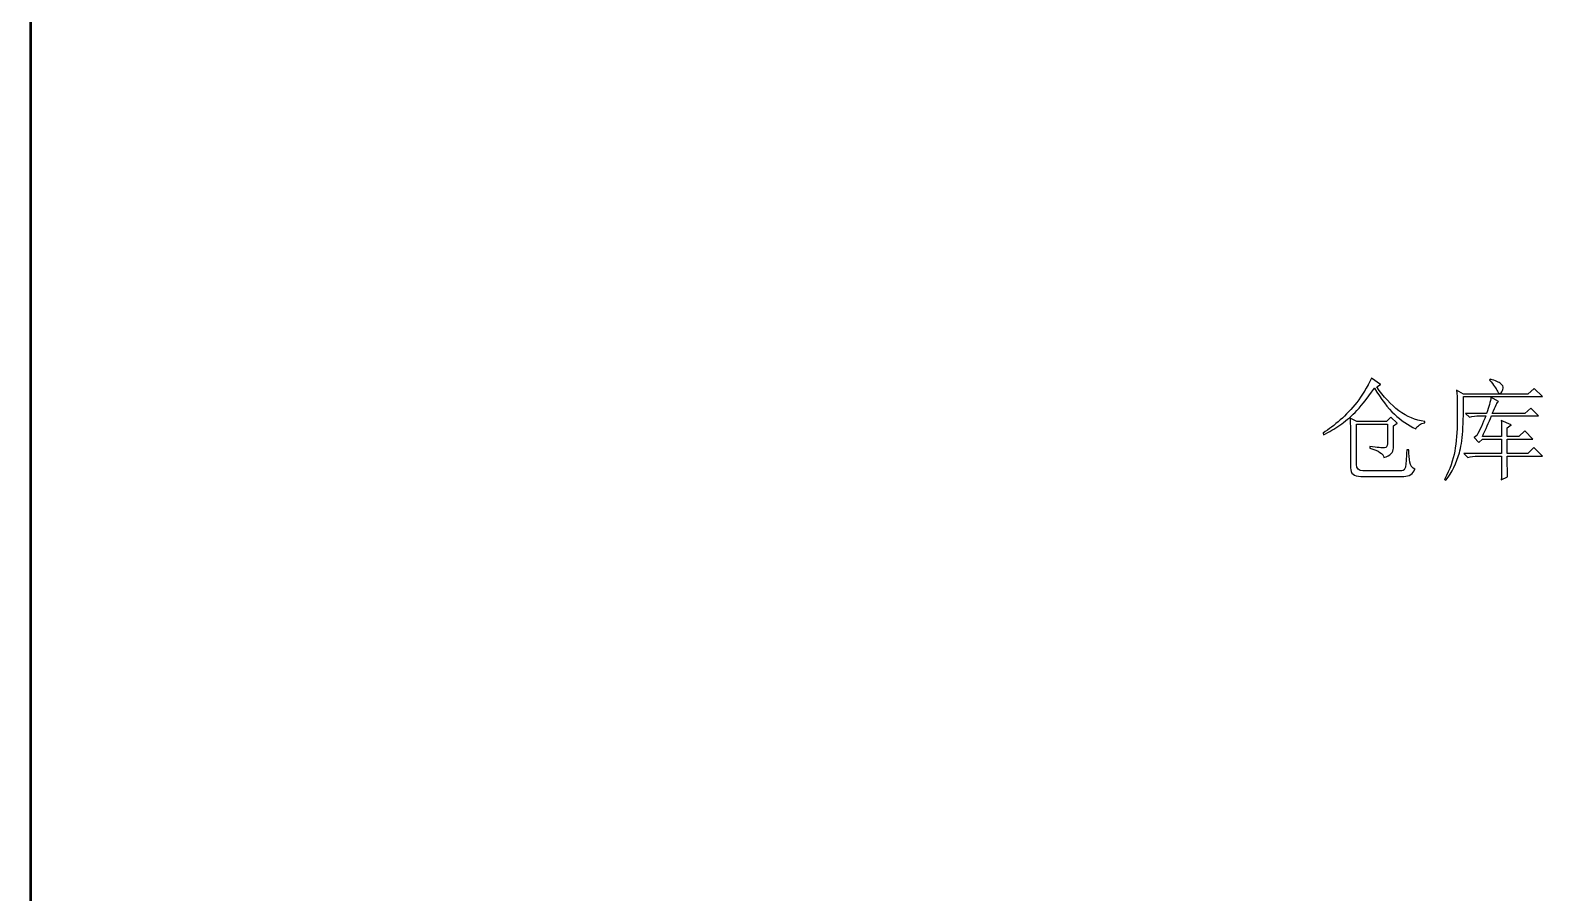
# Model space of a CAD drawing. Header units: millimetres. Extents: x -1478 to 887, y -2742 to 2769.
# Drawn here: x -1478 to -305, y -2075 to -1409 of the extents above; entities that cross this region are included whole.
import ezdxf

# ---------------------------------------------------------------- set-up
doc = ezdxf.new("R2010")
doc.units = ezdxf.units.MM
doc.header["$MEASUREMENT"] = 0
doc.layers.add('layer 1', color=7, linetype='Continuous')

msp = doc.modelspace()

# ---------------------------------------------------------------- linework, layer by layer
at = {"layer": 'layer 1', "color": 254, "lineweight": 50}
msp.add_lwpolyline([(-1477.9262, -2741.7131), (886.7568, -2741.7131), (886.7568, 2769.2023), (-1477.9262, 2769.2023), (-1477.9262, -2741.7131)], close=True, dxfattribs=at)
at = {"layer": 'layer 1', "color": 9, "lineweight": 20}
msp.add_open_spline([(886.7568, -2350.939), (886.7568, -2350.939), (-1477.9272, -2350.939), (-1477.9272, -2350.939), (-1477.9272, -2350.939), (-1477.9272, -2350.939), (-1477.9252, -647.5649), (-1477.9252, -647.5649), (-1477.9252, -647.5649), (-1477.9252, -647.5649), (-696.3782, -647.5649), (-696.3782, -647.5649), (-696.3782, -647.5649), (-696.3782, -647.5649), (-696.6877, -1018.2993), (-696.6877, -1018.2993), (-696.6877, -1018.2993), (-696.6877, -1018.2993), (886.7568, -1018.2993), (886.7568, -1018.2993), (886.7568, -1018.2993), (886.7568, -1018.2993), (886.7568, -2350.939), (886.7568, -2350.939)], degree=3, knots=[0, 0, 0, 0, 0.166666667, 0.166666667, 0.166666667, 0.166666667, 0.333333333, 0.333333333, 0.333333333, 0.333333333, 0.5, 0.5, 0.5, 0.5, 0.666666667, 0.666666667, 0.666666667, 0.666666667, 0.833333333, 0.833333333, 0.833333333, 0.833333333, 1, 1, 1, 1], dxfattribs=at)
at = {"layer": 'layer 1', "color": 250}
for points, knots in [([(-441.0824, -1677.8445), (-441.0824, -1677.8445), (-434.1121, -1682.8213), (-434.1121, -1682.8213), (-434.1121, -1682.8213), (-434.1121, -1682.8213), (-437.0953, -1684.4755), (-437.0953, -1684.4755), (-437.0953, -1684.4755), (-431.7934, -1692.2092), (-426.0531, -1698.3878), (-419.8746, -1703.0252), (-419.8746, -1703.0252), (-413.6819, -1707.6768), (-407.051, -1710.4338), (-399.9817, -1711.3104), (-399.9817, -1711.3104), (-399.9817, -1711.3104), (-399.9817, -1712.3142), (-399.9817, -1712.3142), (-399.9817, -1712.3142), (-403.078, -1712.9787), (-405.3968, -1714.5198), (-406.952, -1716.9516), (-406.952, -1716.9516), (-412.6922, -1714.2936), (-418.1638, -1710.5469), (-423.3527, -1705.6832), (-423.3527, -1705.6832), (-428.5415, -1700.8196), (-433.6738, -1694.0897), (-438.7637, -1685.4652), (-438.7637, -1685.4652), (-444.9422, -1694.3017), (-449.9755, -1700.6075), (-453.8353, -1704.3542), (-453.8353, -1704.3542), (-457.6951, -1708.1151), (-461.6256, -1711.3669), (-465.5986, -1714.1381), (-465.5986, -1714.1381), (-469.5715, -1716.8951), (-473.7706, -1719.3835), (-478.196, -1721.5891), (-478.196, -1721.5891), (-478.196, -1721.5891), (-478.5212, -1720.2601), (-478.5212, -1720.2601), (-478.5212, -1720.2601), (-474.11, -1717.3899), (-469.6846, -1714.025), (-465.2734, -1710.151), (-465.2734, -1710.151), (-460.848, -1706.2912), (-456.5923, -1701.7669), (-452.5063, -1696.5639), (-452.5063, -1696.5639), (-448.4203, -1691.3751), (-444.617, -1685.14), (-441.0824, -1677.8445)], [0, 0, 0, 0, 0.066666667, 0.066666667, 0.066666667, 0.066666667, 0.133333333, 0.133333333, 0.133333333, 0.133333333, 0.2, 0.2, 0.2, 0.2, 0.266666667, 0.266666667, 0.266666667, 0.266666667, 0.333333333, 0.333333333, 0.333333333, 0.333333333, 0.4, 0.4, 0.4, 0.4, 0.466666667, 0.466666667, 0.466666667, 0.466666667, 0.533333333, 0.533333333, 0.533333333, 0.533333333, 0.6, 0.6, 0.6, 0.6, 0.666666667, 0.666666667, 0.666666667, 0.666666667, 0.733333333, 0.733333333, 0.733333333, 0.733333333, 0.8, 0.8, 0.8, 0.8, 0.866666667, 0.866666667, 0.866666667, 0.866666667, 0.933333333, 0.933333333, 0.933333333, 0.933333333, 1, 1, 1, 1]), ([(-384.5425, -1756.0446), (-380.5695, -1748.325), (-377.9681, -1741.0295), (-376.7521, -1734.1865), (-376.7521, -1734.1865), (-375.5362, -1727.3293), (-374.8859, -1719.3269), (-374.7727, -1710.151), (-374.7727, -1710.151), (-374.6596, -1700.9893), (-374.8293, -1693.312), (-375.2676, -1687.1194), (-375.2676, -1687.1194), (-375.2676, -1687.1194), (-369.9657, -1690.1026), (-369.9657, -1690.1026), (-369.9657, -1690.1026), (-369.9657, -1690.1026), (-320.2546, -1690.1026), (-320.2546, -1690.1026), (-320.2546, -1690.1026), (-320.2546, -1690.1026), (-315.292, -1685.8045), (-315.292, -1685.8045), (-315.292, -1685.8045), (-315.292, -1685.8045), (-308.9862, -1692.0961), (-308.9862, -1692.0961), (-308.9862, -1692.0961), (-308.9862, -1692.0961), (-369.9657, -1692.0961), (-369.9657, -1692.0961), (-369.9657, -1692.0961), (-369.7394, -1713.0777), (-370.7998, -1727.5555), (-373.1185, -1735.5014), (-373.1185, -1735.5014), (-375.4373, -1743.4614), (-378.9153, -1750.5306), (-383.5528, -1756.7092), (-383.5528, -1756.7092), (-383.5528, -1756.7092), (-384.5425, -1756.0446), (-384.5425, -1756.0446)], [0, 0, 0, 0, 0.090909091, 0.090909091, 0.090909091, 0.090909091, 0.181818182, 0.181818182, 0.181818182, 0.181818182, 0.272727273, 0.272727273, 0.272727273, 0.272727273, 0.363636364, 0.363636364, 0.363636364, 0.363636364, 0.454545455, 0.454545455, 0.454545455, 0.454545455, 0.545454545, 0.545454545, 0.545454545, 0.545454545, 0.636363636, 0.636363636, 0.636363636, 0.636363636, 0.727272727, 0.727272727, 0.727272727, 0.727272727, 0.818181818, 0.818181818, 0.818181818, 0.818181818, 0.909090909, 0.909090909, 0.909090909, 0.909090909, 1, 1, 1, 1]), ([(-349.4224, -1678.509), (-345.2232, -1679.838), (-342.4662, -1681.054), (-341.1372, -1682.1568), (-341.1372, -1682.1568), (-339.8082, -1683.2596), (-339.2002, -1684.4189), (-339.3133, -1685.6348), (-339.3133, -1685.6348), (-339.4265, -1686.8507), (-339.9779, -1688.0101), (-340.9676, -1689.1129), (-340.9676, -1689.1129), (-341.9572, -1690.2157), (-342.9045, -1689.7774), (-343.7811, -1687.7839), (-343.7811, -1687.7839), (-344.6718, -1685.8045), (-346.6512, -1683.0333), (-349.7476, -1679.4987), (-349.7476, -1679.4987), (-349.7476, -1679.4987), (-349.4224, -1678.509), (-349.4224, -1678.509)], [0, 0, 0, 0, 0.166666667, 0.166666667, 0.166666667, 0.166666667, 0.333333333, 0.333333333, 0.333333333, 0.333333333, 0.5, 0.5, 0.5, 0.5, 0.666666667, 0.666666667, 0.666666667, 0.666666667, 0.833333333, 0.833333333, 0.833333333, 0.833333333, 1, 1, 1, 1]), ([(-336.1605, -1738.1594), (-336.1605, -1745.4408), (-336.0473, -1750.7427), (-335.8353, -1754.0653), (-335.8353, -1754.0653), (-335.8353, -1754.0653), (-340.7979, -1756.384), (-340.7979, -1756.384), (-340.7979, -1756.384), (-340.5858, -1751.7465), (-340.4727, -1745.667), (-340.4727, -1738.1594), (-340.4727, -1738.1594), (-340.4727, -1738.1594), (-359.0224, -1738.1594), (-359.0224, -1738.1594), (-359.0224, -1738.1594), (-361.6805, -1738.1594), (-364.2254, -1738.4846), (-366.6572, -1739.1491), (-366.6572, -1739.1491), (-366.6572, -1739.1491), (-369.6263, -1736.1659), (-369.6263, -1736.1659), (-369.6263, -1736.1659), (-369.6263, -1736.1659), (-340.4727, -1736.1659), (-340.4727, -1736.1659), (-340.4727, -1736.1659), (-340.4727, -1736.1659), (-340.4727, -1724.8975), (-340.4727, -1724.8975), (-340.4727, -1724.8975), (-340.4727, -1724.8975), (-355.3888, -1724.8975), (-355.3888, -1724.8975), (-355.3888, -1724.8975), (-355.3888, -1724.8975), (-358.0327, -1727.5555), (-358.0327, -1727.5555), (-358.0327, -1727.5555), (-358.0327, -1727.5555), (-361.6805, -1723.5826), (-361.6805, -1723.5826), (-361.6805, -1723.5826), (-361.6805, -1723.5826), (-359.6869, -1722.2536), (-359.6869, -1722.2536), (-359.6869, -1722.2536), (-357.2551, -1717.8282), (-354.9364, -1712.7525), (-352.7308, -1707.0123), (-352.7308, -1707.0123), (-352.7308, -1707.0123), (-357.7076, -1707.0123), (-357.7076, -1707.0123), (-357.7076, -1707.0123), (-360.3515, -1707.0123), (-362.8964, -1707.3375), (-365.3282, -1708.002), (-365.3282, -1708.002), (-365.3282, -1708.002), (-368.3114, -1705.0187), (-368.3114, -1705.0187), (-368.3114, -1705.0187), (-368.3114, -1705.0187), (-352.0663, -1705.0187), (-352.0663, -1705.0187), (-352.0663, -1705.0187), (-350.299, -1699.943), (-349.1962, -1695.7439), (-348.7579, -1692.4213), (-348.7579, -1692.4213), (-348.7579, -1692.4213), (-342.7914, -1695.7439), (-342.7914, -1695.7439), (-342.7914, -1695.7439), (-343.6821, -1696.1822), (-345.3364, -1699.2785), (-347.7682, -1705.0187), (-347.7682, -1705.0187), (-347.7682, -1705.0187), (-322.5733, -1705.0187), (-322.5733, -1705.0187), (-322.5733, -1705.0187), (-322.5733, -1705.0187), (-317.9359, -1701.0458), (-317.9359, -1701.0458), (-317.9359, -1701.0458), (-317.9359, -1701.0458), (-311.9695, -1707.0123), (-311.9695, -1707.0123), (-311.9695, -1707.0123), (-311.9695, -1707.0123), (-348.4186, -1707.0123), (-348.4186, -1707.0123), (-348.4186, -1707.0123), (-350.4121, -1712.088), (-352.7308, -1717.3899), (-355.3888, -1722.9181), (-355.3888, -1722.9181), (-355.3888, -1722.9181), (-340.4727, -1722.9181), (-340.4727, -1722.9181), (-340.4727, -1722.9181), (-340.4727, -1717.3899), (-340.5858, -1713.3039), (-340.7979, -1710.66), (-340.7979, -1710.66), (-340.7979, -1710.66), (-333.1772, -1713.9684), (-333.1772, -1713.9684), (-333.1772, -1713.9684), (-333.1772, -1713.9684), (-336.1605, -1716.2871), (-336.1605, -1716.2871), (-336.1605, -1716.2871), (-336.1605, -1716.2871), (-336.1605, -1722.9181), (-336.1605, -1722.9181), (-336.1605, -1722.9181), (-336.1605, -1722.9181), (-327.2108, -1722.9181), (-327.2108, -1722.9181), (-327.2108, -1722.9181), (-327.2108, -1722.9181), (-322.5733, -1718.6059), (-322.5733, -1718.6059), (-322.5733, -1718.6059), (-322.5733, -1718.6059), (-316.2817, -1724.8975), (-316.2817, -1724.8975), (-316.2817, -1724.8975), (-316.2817, -1724.8975), (-336.1605, -1724.8975), (-336.1605, -1724.8975), (-336.1605, -1724.8975), (-336.1605, -1724.8975), (-336.1605, -1736.1659), (-336.1605, -1736.1659), (-336.1605, -1736.1659), (-336.1605, -1736.1659), (-320.2546, -1736.1659), (-320.2546, -1736.1659), (-320.2546, -1736.1659), (-320.2546, -1736.1659), (-315.6172, -1731.5285), (-315.6172, -1731.5285), (-315.6172, -1731.5285), (-315.6172, -1731.5285), (-308.9862, -1738.1594), (-308.9862, -1738.1594), (-308.9862, -1738.1594), (-308.9862, -1738.1594), (-336.1605, -1738.1594), (-336.1605, -1738.1594)], [0, 0, 0, 0, 0.025641026, 0.025641026, 0.025641026, 0.025641026, 0.051282051, 0.051282051, 0.051282051, 0.051282051, 0.076923077, 0.076923077, 0.076923077, 0.076923077, 0.102564103, 0.102564103, 0.102564103, 0.102564103, 0.128205128, 0.128205128, 0.128205128, 0.128205128, 0.153846154, 0.153846154, 0.153846154, 0.153846154, 0.179487179, 0.179487179, 0.179487179, 0.179487179, 0.205128205, 0.205128205, 0.205128205, 0.205128205, 0.230769231, 0.230769231, 0.230769231, 0.230769231, 0.256410256, 0.256410256, 0.256410256, 0.256410256, 0.282051282, 0.282051282, 0.282051282, 0.282051282, 0.307692308, 0.307692308, 0.307692308, 0.307692308, 0.333333333, 0.333333333, 0.333333333, 0.333333333, 0.358974359, 0.358974359, 0.358974359, 0.358974359, 0.384615385, 0.384615385, 0.384615385, 0.384615385, 0.41025641, 0.41025641, 0.41025641, 0.41025641, 0.435897436, 0.435897436, 0.435897436, 0.435897436, 0.461538462, 0.461538462, 0.461538462, 0.461538462, 0.487179487, 0.487179487, 0.487179487, 0.487179487, 0.512820513, 0.512820513, 0.512820513, 0.512820513, 0.538461538, 0.538461538, 0.538461538, 0.538461538, 0.564102564, 0.564102564, 0.564102564, 0.564102564, 0.58974359, 0.58974359, 0.58974359, 0.58974359, 0.615384615, 0.615384615, 0.615384615, 0.615384615, 0.641025641, 0.641025641, 0.641025641, 0.641025641, 0.666666667, 0.666666667, 0.666666667, 0.666666667, 0.692307692, 0.692307692, 0.692307692, 0.692307692, 0.717948718, 0.717948718, 0.717948718, 0.717948718, 0.743589744, 0.743589744, 0.743589744, 0.743589744, 0.769230769, 0.769230769, 0.769230769, 0.769230769, 0.794871795, 0.794871795, 0.794871795, 0.794871795, 0.820512821, 0.820512821, 0.820512821, 0.820512821, 0.846153846, 0.846153846, 0.846153846, 0.846153846, 0.871794872, 0.871794872, 0.871794872, 0.871794872, 0.897435897, 0.897435897, 0.897435897, 0.897435897, 0.923076923, 0.923076923, 0.923076923, 0.923076923, 0.948717949, 0.948717949, 0.948717949, 0.948717949, 0.974358974, 0.974358974, 0.974358974, 0.974358974, 1, 1, 1, 1]), ([(-442.3973, -1730.5388), (-436.4308, -1731.4153), (-432.6841, -1731.8112), (-431.1289, -1731.6981), (-431.1289, -1731.6981), (-429.5878, -1731.585), (-428.8101, -1730.5388), (-428.8101, -1728.5452), (-428.8101, -1728.5452), (-428.8101, -1728.5452), (-428.8101, -1713.3039), (-428.8101, -1713.3039), (-428.8101, -1713.3039), (-428.8101, -1713.3039), (-452.676, -1713.3039), (-452.676, -1713.3039), (-452.676, -1713.3039), (-452.676, -1713.3039), (-452.676, -1744.4511), (-452.676, -1744.4511), (-452.676, -1744.4511), (-452.676, -1747.7736), (-451.0218, -1749.4278), (-447.6992, -1749.4278), (-447.6992, -1749.4278), (-447.6992, -1749.4278), (-417.5559, -1749.4278), (-417.5559, -1749.4278), (-417.5559, -1749.4278), (-416.2269, -1749.2016), (-415.3361, -1748.2685), (-414.8978, -1746.6143), (-414.8978, -1746.6143), (-414.4596, -1744.9459), (-414.1202, -1740.4781), (-413.9082, -1733.1827), (-413.9082, -1733.1827), (-413.9082, -1733.1827), (-412.2539, -1733.1827), (-412.2539, -1733.1827), (-412.2539, -1733.1827), (-412.2539, -1736.9435), (-411.9712, -1740.1388), (-411.4198, -1742.7969), (-411.4198, -1742.7969), (-410.8684, -1745.4408), (-409.5959, -1747.2081), (-407.6024, -1748.0988), (-407.6024, -1748.0988), (-408.9314, -1751.8596), (-411.8015, -1753.7259), (-416.2269, -1753.7259), (-416.2269, -1753.7259), (-416.2269, -1753.7259), (-449.3676, -1753.7259), (-449.3676, -1753.7259), (-449.3676, -1753.7259), (-454.6695, -1753.7259), (-457.3134, -1751.5203), (-457.3134, -1747.1091), (-457.3134, -1747.1091), (-457.3134, -1747.1091), (-457.3134, -1724.8975), (-457.3134, -1724.8975), (-457.3134, -1724.8975), (-457.3134, -1719.5955), (-457.4265, -1714.1946), (-457.6386, -1708.6665), (-457.6386, -1708.6665), (-457.6386, -1708.6665), (-452.3366, -1711.3104), (-452.3366, -1711.3104), (-452.3366, -1711.3104), (-452.3366, -1711.3104), (-429.4747, -1711.3104), (-429.4747, -1711.3104), (-429.4747, -1711.3104), (-429.4747, -1711.3104), (-426.1662, -1708.002), (-426.1662, -1708.002), (-426.1662, -1708.002), (-426.1662, -1708.002), (-421.1895, -1712.6394), (-421.1895, -1712.6394), (-421.1895, -1712.6394), (-421.1895, -1712.6394), (-424.1727, -1714.6329), (-424.1727, -1714.6329), (-424.1727, -1714.6329), (-424.1727, -1714.6329), (-424.1727, -1731.8678), (-424.1727, -1731.8678), (-424.1727, -1731.8678), (-424.1727, -1735.1762), (-426.6045, -1737.608), (-431.4682, -1739.1491), (-431.4682, -1739.1491), (-431.9065, -1736.279), (-435.5542, -1733.8472), (-442.3973, -1731.8678), (-442.3973, -1731.8678), (-442.3973, -1731.8678), (-442.3973, -1730.5388), (-442.3973, -1730.5388)], [0, 0, 0, 0, 0.038461538, 0.038461538, 0.038461538, 0.038461538, 0.076923077, 0.076923077, 0.076923077, 0.076923077, 0.115384615, 0.115384615, 0.115384615, 0.115384615, 0.153846154, 0.153846154, 0.153846154, 0.153846154, 0.192307692, 0.192307692, 0.192307692, 0.192307692, 0.230769231, 0.230769231, 0.230769231, 0.230769231, 0.269230769, 0.269230769, 0.269230769, 0.269230769, 0.307692308, 0.307692308, 0.307692308, 0.307692308, 0.346153846, 0.346153846, 0.346153846, 0.346153846, 0.384615385, 0.384615385, 0.384615385, 0.384615385, 0.423076923, 0.423076923, 0.423076923, 0.423076923, 0.461538462, 0.461538462, 0.461538462, 0.461538462, 0.5, 0.5, 0.5, 0.5, 0.538461538, 0.538461538, 0.538461538, 0.538461538, 0.576923077, 0.576923077, 0.576923077, 0.576923077, 0.615384615, 0.615384615, 0.615384615, 0.615384615, 0.653846154, 0.653846154, 0.653846154, 0.653846154, 0.692307692, 0.692307692, 0.692307692, 0.692307692, 0.730769231, 0.730769231, 0.730769231, 0.730769231, 0.769230769, 0.769230769, 0.769230769, 0.769230769, 0.807692308, 0.807692308, 0.807692308, 0.807692308, 0.846153846, 0.846153846, 0.846153846, 0.846153846, 0.884615385, 0.884615385, 0.884615385, 0.884615385, 0.923076923, 0.923076923, 0.923076923, 0.923076923, 0.961538462, 0.961538462, 0.961538462, 0.961538462, 1, 1, 1, 1])]:
    msp.add_open_spline(points, degree=3, knots=knots, dxfattribs=at)
at = {"layer": 'layer 1', "color": 250, "lineweight": 20}
for points, knots in [([(-441.0824, -1677.8445), (-441.0824, -1677.8445), (-434.1121, -1682.8213), (-434.1121, -1682.8213), (-434.1121, -1682.8213), (-434.1121, -1682.8213), (-437.0953, -1684.4755), (-437.0953, -1684.4755), (-437.0953, -1684.4755), (-431.7934, -1692.2092), (-426.0531, -1698.3878), (-419.8746, -1703.0252), (-419.8746, -1703.0252), (-413.6819, -1707.6768), (-407.051, -1710.4338), (-399.9817, -1711.3104), (-399.9817, -1711.3104), (-399.9817, -1711.3104), (-399.9817, -1712.3142), (-399.9817, -1712.3142), (-399.9817, -1712.3142), (-403.078, -1712.9787), (-405.3968, -1714.5198), (-406.952, -1716.9516), (-406.952, -1716.9516), (-412.6922, -1714.2936), (-418.1638, -1710.5469), (-423.3527, -1705.6832), (-423.3527, -1705.6832), (-428.5415, -1700.8196), (-433.6738, -1694.0897), (-438.7637, -1685.4652), (-438.7637, -1685.4652), (-444.9422, -1694.3017), (-449.9755, -1700.6075), (-453.8353, -1704.3542), (-453.8353, -1704.3542), (-457.6951, -1708.1151), (-461.6256, -1711.3669), (-465.5986, -1714.1381), (-465.5986, -1714.1381), (-469.5715, -1716.8951), (-473.7706, -1719.3835), (-478.196, -1721.5891), (-478.196, -1721.5891), (-478.196, -1721.5891), (-478.5212, -1720.2601), (-478.5212, -1720.2601), (-478.5212, -1720.2601), (-474.11, -1717.3899), (-469.6846, -1714.025), (-465.2734, -1710.151), (-465.2734, -1710.151), (-460.848, -1706.2912), (-456.5923, -1701.7669), (-452.5063, -1696.5639), (-452.5063, -1696.5639), (-448.4203, -1691.3751), (-444.617, -1685.14), (-441.0824, -1677.8445)], [0, 0, 0, 0, 0.066666667, 0.066666667, 0.066666667, 0.066666667, 0.133333333, 0.133333333, 0.133333333, 0.133333333, 0.2, 0.2, 0.2, 0.2, 0.266666667, 0.266666667, 0.266666667, 0.266666667, 0.333333333, 0.333333333, 0.333333333, 0.333333333, 0.4, 0.4, 0.4, 0.4, 0.466666667, 0.466666667, 0.466666667, 0.466666667, 0.533333333, 0.533333333, 0.533333333, 0.533333333, 0.6, 0.6, 0.6, 0.6, 0.666666667, 0.666666667, 0.666666667, 0.666666667, 0.733333333, 0.733333333, 0.733333333, 0.733333333, 0.8, 0.8, 0.8, 0.8, 0.866666667, 0.866666667, 0.866666667, 0.866666667, 0.933333333, 0.933333333, 0.933333333, 0.933333333, 1, 1, 1, 1]), ([(-384.5425, -1756.0446), (-380.5695, -1748.325), (-377.9681, -1741.0295), (-376.7521, -1734.1865), (-376.7521, -1734.1865), (-375.5362, -1727.3293), (-374.8859, -1719.3269), (-374.7727, -1710.151), (-374.7727, -1710.151), (-374.6596, -1700.9893), (-374.8293, -1693.312), (-375.2676, -1687.1194), (-375.2676, -1687.1194), (-375.2676, -1687.1194), (-369.9657, -1690.1026), (-369.9657, -1690.1026), (-369.9657, -1690.1026), (-369.9657, -1690.1026), (-320.2546, -1690.1026), (-320.2546, -1690.1026), (-320.2546, -1690.1026), (-320.2546, -1690.1026), (-315.292, -1685.8045), (-315.292, -1685.8045), (-315.292, -1685.8045), (-315.292, -1685.8045), (-308.9862, -1692.0961), (-308.9862, -1692.0961), (-308.9862, -1692.0961), (-308.9862, -1692.0961), (-369.9657, -1692.0961), (-369.9657, -1692.0961), (-369.9657, -1692.0961), (-369.7394, -1713.0777), (-370.7998, -1727.5555), (-373.1185, -1735.5014), (-373.1185, -1735.5014), (-375.4373, -1743.4614), (-378.9153, -1750.5306), (-383.5528, -1756.7092), (-383.5528, -1756.7092), (-383.5528, -1756.7092), (-384.5425, -1756.0446), (-384.5425, -1756.0446)], [0, 0, 0, 0, 0.090909091, 0.090909091, 0.090909091, 0.090909091, 0.181818182, 0.181818182, 0.181818182, 0.181818182, 0.272727273, 0.272727273, 0.272727273, 0.272727273, 0.363636364, 0.363636364, 0.363636364, 0.363636364, 0.454545455, 0.454545455, 0.454545455, 0.454545455, 0.545454545, 0.545454545, 0.545454545, 0.545454545, 0.636363636, 0.636363636, 0.636363636, 0.636363636, 0.727272727, 0.727272727, 0.727272727, 0.727272727, 0.818181818, 0.818181818, 0.818181818, 0.818181818, 0.909090909, 0.909090909, 0.909090909, 0.909090909, 1, 1, 1, 1]), ([(-349.4224, -1678.509), (-345.2232, -1679.838), (-342.4662, -1681.054), (-341.1372, -1682.1568), (-341.1372, -1682.1568), (-339.8082, -1683.2596), (-339.2002, -1684.4189), (-339.3133, -1685.6348), (-339.3133, -1685.6348), (-339.4265, -1686.8507), (-339.9779, -1688.0101), (-340.9676, -1689.1129), (-340.9676, -1689.1129), (-341.9572, -1690.2157), (-342.9045, -1689.7774), (-343.7811, -1687.7839), (-343.7811, -1687.7839), (-344.6718, -1685.8045), (-346.6512, -1683.0333), (-349.7476, -1679.4987), (-349.7476, -1679.4987), (-349.7476, -1679.4987), (-349.4224, -1678.509), (-349.4224, -1678.509)], [0, 0, 0, 0, 0.166666667, 0.166666667, 0.166666667, 0.166666667, 0.333333333, 0.333333333, 0.333333333, 0.333333333, 0.5, 0.5, 0.5, 0.5, 0.666666667, 0.666666667, 0.666666667, 0.666666667, 0.833333333, 0.833333333, 0.833333333, 0.833333333, 1, 1, 1, 1]), ([(-336.1605, -1738.1594), (-336.1605, -1745.4408), (-336.0473, -1750.7427), (-335.8353, -1754.0653), (-335.8353, -1754.0653), (-335.8353, -1754.0653), (-340.7979, -1756.384), (-340.7979, -1756.384), (-340.7979, -1756.384), (-340.5858, -1751.7465), (-340.4727, -1745.667), (-340.4727, -1738.1594), (-340.4727, -1738.1594), (-340.4727, -1738.1594), (-359.0224, -1738.1594), (-359.0224, -1738.1594), (-359.0224, -1738.1594), (-361.6805, -1738.1594), (-364.2254, -1738.4846), (-366.6572, -1739.1491), (-366.6572, -1739.1491), (-366.6572, -1739.1491), (-369.6263, -1736.1659), (-369.6263, -1736.1659), (-369.6263, -1736.1659), (-369.6263, -1736.1659), (-340.4727, -1736.1659), (-340.4727, -1736.1659), (-340.4727, -1736.1659), (-340.4727, -1736.1659), (-340.4727, -1724.8975), (-340.4727, -1724.8975), (-340.4727, -1724.8975), (-340.4727, -1724.8975), (-355.3888, -1724.8975), (-355.3888, -1724.8975), (-355.3888, -1724.8975), (-355.3888, -1724.8975), (-358.0327, -1727.5555), (-358.0327, -1727.5555), (-358.0327, -1727.5555), (-358.0327, -1727.5555), (-361.6805, -1723.5826), (-361.6805, -1723.5826), (-361.6805, -1723.5826), (-361.6805, -1723.5826), (-359.6869, -1722.2536), (-359.6869, -1722.2536), (-359.6869, -1722.2536), (-357.2551, -1717.8282), (-354.9364, -1712.7525), (-352.7308, -1707.0123), (-352.7308, -1707.0123), (-352.7308, -1707.0123), (-357.7076, -1707.0123), (-357.7076, -1707.0123), (-357.7076, -1707.0123), (-360.3515, -1707.0123), (-362.8964, -1707.3375), (-365.3282, -1708.002), (-365.3282, -1708.002), (-365.3282, -1708.002), (-368.3114, -1705.0187), (-368.3114, -1705.0187), (-368.3114, -1705.0187), (-368.3114, -1705.0187), (-352.0663, -1705.0187), (-352.0663, -1705.0187), (-352.0663, -1705.0187), (-350.299, -1699.943), (-349.1962, -1695.7439), (-348.7579, -1692.4213), (-348.7579, -1692.4213), (-348.7579, -1692.4213), (-342.7914, -1695.7439), (-342.7914, -1695.7439), (-342.7914, -1695.7439), (-343.6821, -1696.1822), (-345.3364, -1699.2785), (-347.7682, -1705.0187), (-347.7682, -1705.0187), (-347.7682, -1705.0187), (-322.5733, -1705.0187), (-322.5733, -1705.0187), (-322.5733, -1705.0187), (-322.5733, -1705.0187), (-317.9359, -1701.0458), (-317.9359, -1701.0458), (-317.9359, -1701.0458), (-317.9359, -1701.0458), (-311.9695, -1707.0123), (-311.9695, -1707.0123), (-311.9695, -1707.0123), (-311.9695, -1707.0123), (-348.4186, -1707.0123), (-348.4186, -1707.0123), (-348.4186, -1707.0123), (-350.4121, -1712.088), (-352.7308, -1717.3899), (-355.3888, -1722.9181), (-355.3888, -1722.9181), (-355.3888, -1722.9181), (-340.4727, -1722.9181), (-340.4727, -1722.9181), (-340.4727, -1722.9181), (-340.4727, -1717.3899), (-340.5858, -1713.3039), (-340.7979, -1710.66), (-340.7979, -1710.66), (-340.7979, -1710.66), (-333.1772, -1713.9684), (-333.1772, -1713.9684), (-333.1772, -1713.9684), (-333.1772, -1713.9684), (-336.1605, -1716.2871), (-336.1605, -1716.2871), (-336.1605, -1716.2871), (-336.1605, -1716.2871), (-336.1605, -1722.9181), (-336.1605, -1722.9181), (-336.1605, -1722.9181), (-336.1605, -1722.9181), (-327.2108, -1722.9181), (-327.2108, -1722.9181), (-327.2108, -1722.9181), (-327.2108, -1722.9181), (-322.5733, -1718.6059), (-322.5733, -1718.6059), (-322.5733, -1718.6059), (-322.5733, -1718.6059), (-316.2817, -1724.8975), (-316.2817, -1724.8975), (-316.2817, -1724.8975), (-316.2817, -1724.8975), (-336.1605, -1724.8975), (-336.1605, -1724.8975), (-336.1605, -1724.8975), (-336.1605, -1724.8975), (-336.1605, -1736.1659), (-336.1605, -1736.1659), (-336.1605, -1736.1659), (-336.1605, -1736.1659), (-320.2546, -1736.1659), (-320.2546, -1736.1659), (-320.2546, -1736.1659), (-320.2546, -1736.1659), (-315.6172, -1731.5285), (-315.6172, -1731.5285), (-315.6172, -1731.5285), (-315.6172, -1731.5285), (-308.9862, -1738.1594), (-308.9862, -1738.1594), (-308.9862, -1738.1594), (-308.9862, -1738.1594), (-336.1605, -1738.1594), (-336.1605, -1738.1594)], [0, 0, 0, 0, 0.025641026, 0.025641026, 0.025641026, 0.025641026, 0.051282051, 0.051282051, 0.051282051, 0.051282051, 0.076923077, 0.076923077, 0.076923077, 0.076923077, 0.102564103, 0.102564103, 0.102564103, 0.102564103, 0.128205128, 0.128205128, 0.128205128, 0.128205128, 0.153846154, 0.153846154, 0.153846154, 0.153846154, 0.179487179, 0.179487179, 0.179487179, 0.179487179, 0.205128205, 0.205128205, 0.205128205, 0.205128205, 0.230769231, 0.230769231, 0.230769231, 0.230769231, 0.256410256, 0.256410256, 0.256410256, 0.256410256, 0.282051282, 0.282051282, 0.282051282, 0.282051282, 0.307692308, 0.307692308, 0.307692308, 0.307692308, 0.333333333, 0.333333333, 0.333333333, 0.333333333, 0.358974359, 0.358974359, 0.358974359, 0.358974359, 0.384615385, 0.384615385, 0.384615385, 0.384615385, 0.41025641, 0.41025641, 0.41025641, 0.41025641, 0.435897436, 0.435897436, 0.435897436, 0.435897436, 0.461538462, 0.461538462, 0.461538462, 0.461538462, 0.487179487, 0.487179487, 0.487179487, 0.487179487, 0.512820513, 0.512820513, 0.512820513, 0.512820513, 0.538461538, 0.538461538, 0.538461538, 0.538461538, 0.564102564, 0.564102564, 0.564102564, 0.564102564, 0.58974359, 0.58974359, 0.58974359, 0.58974359, 0.615384615, 0.615384615, 0.615384615, 0.615384615, 0.641025641, 0.641025641, 0.641025641, 0.641025641, 0.666666667, 0.666666667, 0.666666667, 0.666666667, 0.692307692, 0.692307692, 0.692307692, 0.692307692, 0.717948718, 0.717948718, 0.717948718, 0.717948718, 0.743589744, 0.743589744, 0.743589744, 0.743589744, 0.769230769, 0.769230769, 0.769230769, 0.769230769, 0.794871795, 0.794871795, 0.794871795, 0.794871795, 0.820512821, 0.820512821, 0.820512821, 0.820512821, 0.846153846, 0.846153846, 0.846153846, 0.846153846, 0.871794872, 0.871794872, 0.871794872, 0.871794872, 0.897435897, 0.897435897, 0.897435897, 0.897435897, 0.923076923, 0.923076923, 0.923076923, 0.923076923, 0.948717949, 0.948717949, 0.948717949, 0.948717949, 0.974358974, 0.974358974, 0.974358974, 0.974358974, 1, 1, 1, 1]), ([(-442.3973, -1730.5388), (-436.4308, -1731.4153), (-432.6841, -1731.8112), (-431.1289, -1731.6981), (-431.1289, -1731.6981), (-429.5878, -1731.585), (-428.8101, -1730.5388), (-428.8101, -1728.5452), (-428.8101, -1728.5452), (-428.8101, -1728.5452), (-428.8101, -1713.3039), (-428.8101, -1713.3039), (-428.8101, -1713.3039), (-428.8101, -1713.3039), (-452.676, -1713.3039), (-452.676, -1713.3039), (-452.676, -1713.3039), (-452.676, -1713.3039), (-452.676, -1744.4511), (-452.676, -1744.4511), (-452.676, -1744.4511), (-452.676, -1747.7736), (-451.0218, -1749.4278), (-447.6992, -1749.4278), (-447.6992, -1749.4278), (-447.6992, -1749.4278), (-417.5559, -1749.4278), (-417.5559, -1749.4278), (-417.5559, -1749.4278), (-416.2269, -1749.2016), (-415.3361, -1748.2685), (-414.8978, -1746.6143), (-414.8978, -1746.6143), (-414.4596, -1744.9459), (-414.1202, -1740.4781), (-413.9082, -1733.1827), (-413.9082, -1733.1827), (-413.9082, -1733.1827), (-412.2539, -1733.1827), (-412.2539, -1733.1827), (-412.2539, -1733.1827), (-412.2539, -1736.9435), (-411.9712, -1740.1388), (-411.4198, -1742.7969), (-411.4198, -1742.7969), (-410.8684, -1745.4408), (-409.5959, -1747.2081), (-407.6024, -1748.0988), (-407.6024, -1748.0988), (-408.9314, -1751.8596), (-411.8015, -1753.7259), (-416.2269, -1753.7259), (-416.2269, -1753.7259), (-416.2269, -1753.7259), (-449.3676, -1753.7259), (-449.3676, -1753.7259), (-449.3676, -1753.7259), (-454.6695, -1753.7259), (-457.3134, -1751.5203), (-457.3134, -1747.1091), (-457.3134, -1747.1091), (-457.3134, -1747.1091), (-457.3134, -1724.8975), (-457.3134, -1724.8975), (-457.3134, -1724.8975), (-457.3134, -1719.5955), (-457.4265, -1714.1946), (-457.6386, -1708.6665), (-457.6386, -1708.6665), (-457.6386, -1708.6665), (-452.3366, -1711.3104), (-452.3366, -1711.3104), (-452.3366, -1711.3104), (-452.3366, -1711.3104), (-429.4747, -1711.3104), (-429.4747, -1711.3104), (-429.4747, -1711.3104), (-429.4747, -1711.3104), (-426.1662, -1708.002), (-426.1662, -1708.002), (-426.1662, -1708.002), (-426.1662, -1708.002), (-421.1895, -1712.6394), (-421.1895, -1712.6394), (-421.1895, -1712.6394), (-421.1895, -1712.6394), (-424.1727, -1714.6329), (-424.1727, -1714.6329), (-424.1727, -1714.6329), (-424.1727, -1714.6329), (-424.1727, -1731.8678), (-424.1727, -1731.8678), (-424.1727, -1731.8678), (-424.1727, -1735.1762), (-426.6045, -1737.608), (-431.4682, -1739.1491), (-431.4682, -1739.1491), (-431.9065, -1736.279), (-435.5542, -1733.8472), (-442.3973, -1731.8678), (-442.3973, -1731.8678), (-442.3973, -1731.8678), (-442.3973, -1730.5388), (-442.3973, -1730.5388)], [0, 0, 0, 0, 0.038461538, 0.038461538, 0.038461538, 0.038461538, 0.076923077, 0.076923077, 0.076923077, 0.076923077, 0.115384615, 0.115384615, 0.115384615, 0.115384615, 0.153846154, 0.153846154, 0.153846154, 0.153846154, 0.192307692, 0.192307692, 0.192307692, 0.192307692, 0.230769231, 0.230769231, 0.230769231, 0.230769231, 0.269230769, 0.269230769, 0.269230769, 0.269230769, 0.307692308, 0.307692308, 0.307692308, 0.307692308, 0.346153846, 0.346153846, 0.346153846, 0.346153846, 0.384615385, 0.384615385, 0.384615385, 0.384615385, 0.423076923, 0.423076923, 0.423076923, 0.423076923, 0.461538462, 0.461538462, 0.461538462, 0.461538462, 0.5, 0.5, 0.5, 0.5, 0.538461538, 0.538461538, 0.538461538, 0.538461538, 0.576923077, 0.576923077, 0.576923077, 0.576923077, 0.615384615, 0.615384615, 0.615384615, 0.615384615, 0.653846154, 0.653846154, 0.653846154, 0.653846154, 0.692307692, 0.692307692, 0.692307692, 0.692307692, 0.730769231, 0.730769231, 0.730769231, 0.730769231, 0.769230769, 0.769230769, 0.769230769, 0.769230769, 0.807692308, 0.807692308, 0.807692308, 0.807692308, 0.846153846, 0.846153846, 0.846153846, 0.846153846, 0.884615385, 0.884615385, 0.884615385, 0.884615385, 0.923076923, 0.923076923, 0.923076923, 0.923076923, 0.961538462, 0.961538462, 0.961538462, 0.961538462, 1, 1, 1, 1])]:
    msp.add_open_spline(points, degree=3, knots=knots, dxfattribs=at)

doc.saveas('drawing.dxf')
